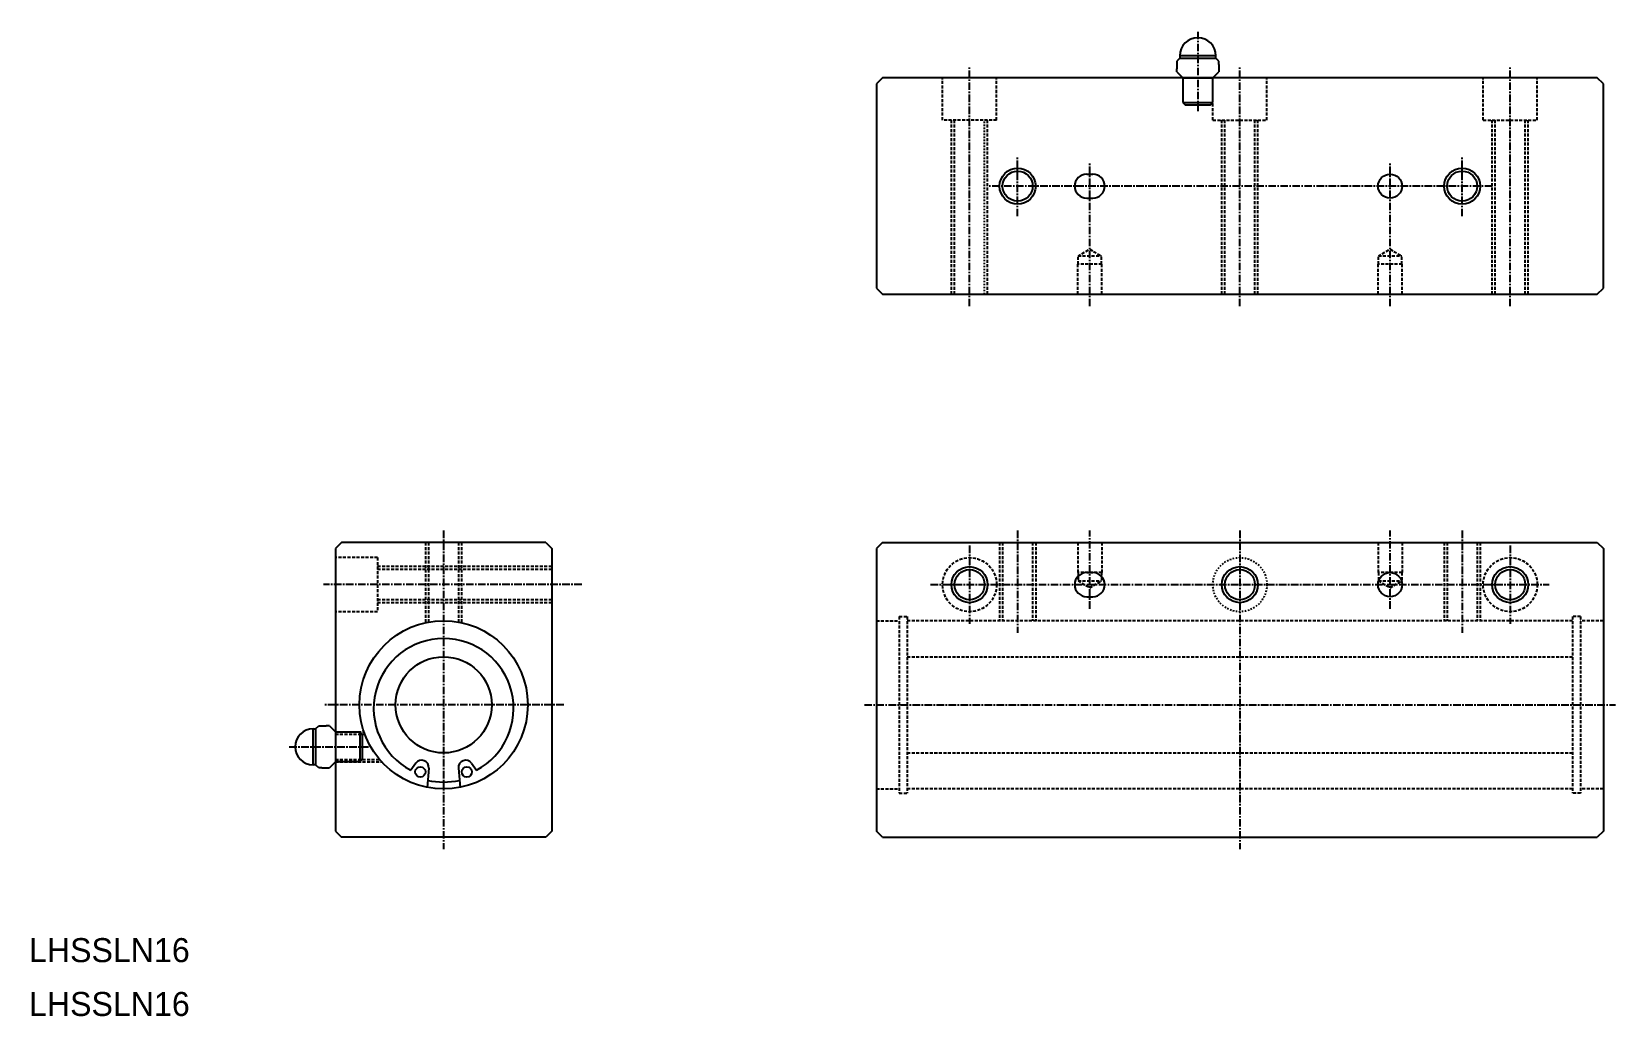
# Model space of a CAD drawing. Extents: x 296 to 560, y -164 to 0.
import ezdxf

# ---------------------------------------------------------------- set-up
doc = ezdxf.new("R2010")
doc.units = 0
for name, pattern in [('CENTER', [2, 1.25, -0.25, 0.25, -0.25]), ('DASHED', [0.75, 0.5, -0.25]), ('DOT', [0.5, 0.25, -0.25])]:
    doc.linetypes.add(name, pattern=pattern)
doc.layers.get('0').update_dxf_attribs({"linetype": 'CONTINUOUS'})
doc.layers.add('CENTER', color=1, linetype='CENTER')

# ---------------------------------------------------------------- blocks, each defined once
blk = doc.blocks.new('A')
at = {"color": 7, "linetype": 'CONTINUOUS'}
for p, q in [((-3, -3.4), (-3.5, -3.9)), ((-3.5, -3.9), (-3.5, -4.441452)), ((-3.5, -4.441452), (-3.5, -5.158548)), ((-3.5, -5.7), (-3.5, -5.158548)), ((0, -3), (-3, -3)), ((0, -3), (-3, -3)), ((-3, -3), (-3, -3.4)), ((-3, -3.4), (3, -3.4)), ((3, -3), (0, -3)), ((3, -3), (0, -3)), ((3, -3.4), (3, -3)), ((3.5, -3.9), (3, -3.4)), ((3.5, -4.441452), (3.5, -3.9)), ((3.5, -4.441452), (3.5, -5.158548)), ((3.5, -5.158548), (3.5, -5.7)), ((-3.5, -5.7), (-2.5, -6.7)), ((-2.5, -6.7), (2.5, -6.7)), ((-2.5, -6.7), (-2.5, -10.767)), ((2.5, -6.7), (3.5, -5.7)), ((2.5, -10.767), (2.5, -6.7)), ((-2.5, -10.767), (2.5, -10.767)), ((-2.5, -10.767), (-2.067, -11.2)), ((2.067, -11.2), (-2.067, -11.2)), ((2.067, -11.2), (2.5, -10.767))]:
    blk.add_line(p, q, dxfattribs=at)
for start, end in [(90, 180), (0, 90)]:
    blk.add_arc((0, -3), 3, start, end, dxfattribs=at)
at = {"layer": 'CENTER', "color": 1, "linetype": 'CENTER'}
blk.add_line((0, 1), (0, -12.2), dxfattribs=at)
blk = doc.blocks.new('B')
at = {"color": 7, "linetype": 'CONTINUOUS'}
for p, q in [((3, 0), (3, 3)), ((3, 0), (3, 3)), ((3, 3), (3.4, 3)), ((3.4, 3), (3.9, 3.5)), ((3.4, 3), (3.4, -3)), ((3.9, 3.5), (4.441452, 3.5)), ((4.441452, 3.5), (5.158548, 3.5)), ((5.7, 3.5), (5.158548, 3.5)), ((5.7, 3.5), (6.7, 2.5)), ((3, -3), (3, 0)), ((3, -3), (3, 0)), ((6.7, 2.5), (6.7, -2.5)), ((6.7, 2.5), (10.767, 2.5)), ((10.767, 2.5), (10.767, -2.5)), ((10.767, 2.5), (11.2, 2.067)), ((11.2, -2.067), (11.2, 2.067)), ((6.7, -2.5), (5.7, -3.5)), ((10.767, -2.5), (6.7, -2.5)), ((11.2, -2.067), (10.767, -2.5)), ((3.4, -3), (3, -3)), ((3.9, -3.5), (3.4, -3)), ((4.441452, -3.5), (3.9, -3.5)), ((4.441452, -3.5), (5.158548, -3.5)), ((5.158548, -3.5), (5.7, -3.5))]:
    blk.add_line(p, q, dxfattribs=at)
for start, end in [(90, 180), (180, 270)]:
    blk.add_arc((3, 0), 3, start, end, dxfattribs=at)
at = {"layer": 'CENTER', "color": 1, "linetype": 'CENTER'}
blk.add_line((-1, 0), (12.2, 0), dxfattribs=at)

msp = doc.modelspace()

# ---------------------------------------------------------------- linework, layer by layer
at = {"color": 7, "linetype": 'CONTINUOUS'}
for p, q in [((437.52, -8.14), (436.52, -9.14)), ((436.52, -9.14), (436.52, -43.14)), ((556.52, -8.14), (437.52, -8.14)), ((557.52, -9.14), (556.52, -8.14)), ((557.52, -43.14), (557.52, -9.14)), ((471.52, -24.14), (472.52, -24.14)), ((471.52, -28.14), (472.52, -28.14)), ((436.52, -43.14), (437.52, -44.14)), ((437.52, -44.14), (556.52, -44.14)), ((556.52, -44.14), (557.52, -43.14)), ((347.46, -85.46), (346.46, -86.46)), ((346.46, -86.46), (346.46, -133.46)), ((381.46, -85.46), (347.46, -85.46)), ((381.46, -85.46), (382.46, -86.46)), ((382.46, -86.46), (382.46, -133.46)), ((437.52, -85.46), (436.52, -86.46)), ((436.52, -86.46), (436.52, -133.46)), ((437.52, -85.46), (556.52, -85.46)), ((556.52, -85.46), (557.52, -86.46)), ((557.52, -86.46), (557.52, -133.46)), ((471.52, -90.46), (472.52, -90.46)), ((471.52, -94.46), (472.52, -94.46)), ((359.81, -122.19), (359, -123.35)), ((361.99, -122.99), (361.71, -126.19)), ((366.93, -122.99), (367.21, -126.19)), ((369.11, -122.19), (369.92, -123.35)), ((346.46, -133.46), (347.46, -134.46)), ((382.46, -133.46), (381.46, -134.46)), ((437.52, -134.46), (436.52, -133.46)), ((557.52, -133.46), (556.52, -134.46)), ((381.46, -134.46), (347.46, -134.46)), ((437.52, -134.46), (556.52, -134.46))]:
    msp.add_line(p, q, dxfattribs=at)
at = {"color": 3, "linetype": 'DASHED'}
for p, q in [((447.52, -15.14), (447.52, -8.14)), ((456.52, -15.14), (456.52, -8.14)), ((492.52, -15.14), (492.52, -8.14)), ((501.52, -15.14), (501.52, -8.14)), ((537.52, -15.14), (537.52, -8.14)), ((546.52, -15.14), (546.52, -8.14)), ((456.52, -15.14), (447.52, -15.14)), ((449.02, -44.14), (449.02, -15.14)), ((449.52, -44.14), (449.52, -15.14)), ((455.02, -44.14), (455.02, -15.14)), ((492.52, -15.14), (501.52, -15.14)), ((494.02, -44.14), (494.02, -15.14)), ((494.52, -44.14), (494.52, -15.14)), ((499.52, -44.14), (499.52, -15.14)), ((500.02, -44.14), (500.02, -15.14)), ((537.52, -15.14), (546.52, -15.14)), ((539.02, -44.14), (539.02, -15.14)), ((539.52, -44.14), (539.52, -15.14)), ((544.52, -44.14), (544.52, -15.14)), ((545.02, -44.14), (545.02, -15.14)), ((470.07, -37.76), (472.02, -36.64)), ((472.02, -36.64), (473.97, -37.76)), ((520.07, -37.76), (522.02, -36.64)), ((522.02, -36.64), (523.97, -37.76)), ((470.02, -44.14), (470.02, -39.14)), ((474.02, -39.14), (470.02, -39.14)), ((470.07, -39.14), (470.07, -37.76)), ((470.07, -37.76), (473.97, -37.76)), ((473.97, -39.14), (473.97, -37.76)), ((474.02, -44.14), (474.02, -39.14)), ((520.02, -44.14), (520.02, -39.14)), ((524.02, -39.14), (520.02, -39.14)), ((520.07, -39.14), (520.07, -37.76)), ((520.07, -37.76), (523.97, -37.76)), ((523.97, -39.14), (523.97, -37.76)), ((524.02, -44.14), (524.02, -39.14)), ((361.46, -85.46), (361.46, -98.79)), ((361.96, -85.46), (361.96, -98.69)), ((366.96, -85.46), (366.96, -98.69)), ((367.46, -85.46), (367.46, -98.79)), ((457.02, -85.46), (457.02, -98.46)), ((457.52, -85.46), (457.52, -98.46)), ((462.52, -85.46), (462.52, -98.46)), ((463.02, -85.46), (463.02, -98.46)), ((470.02, -85.46), (470.02, -90.46)), ((474.02, -85.46), (474.02, -90.46)), ((520.02, -85.46), (520.02, -90.46)), ((524.02, -85.46), (524.02, -90.46)), ((531.02, -85.46), (531.02, -98.46)), ((531.52, -85.46), (531.52, -98.46)), ((536.52, -85.46), (536.52, -98.46)), ((537.02, -85.46), (537.02, -98.46)), ((353.46, -87.96), (346.46, -87.96)), ((353.46, -87.96), (353.46, -96.96)), ((382.46, -89.46), (353.46, -89.46)), ((382.46, -89.96), (353.46, -89.96)), ((474.02, -90.46), (470.02, -90.46)), ((470.07, -90.46), (470.07, -91.84)), ((470.07, -91.84), (472.02, -92.96)), ((470.07, -91.84), (473.97, -91.84)), ((472.02, -92.96), (473.97, -91.84)), ((473.97, -90.46), (473.97, -91.84)), ((524.02, -90.46), (520.02, -90.46)), ((520.07, -90.46), (520.07, -91.84)), ((520.07, -91.84), (522.02, -92.96)), ((520.07, -91.84), (523.97, -91.84)), ((522.02, -92.96), (523.97, -91.84)), ((523.97, -90.46), (523.97, -91.84)), ((353.46, -96.96), (346.46, -96.96)), ((382.46, -94.96), (353.46, -94.96)), ((382.46, -95.46), (353.46, -95.46)), ((436.52, -98.46), (440.3, -98.46)), ((440.3, -97.76), (441.65, -97.76)), ((440.3, -97.76), (440.3, -127.16)), ((441.65, -97.76), (441.65, -127.16)), ((552.39, -98.46), (441.65, -98.46)), ((553.74, -97.76), (552.39, -97.76)), ((552.39, -97.76), (552.39, -127.16)), ((553.74, -97.76), (553.74, -127.16)), ((557.52, -98.46), (553.74, -98.46)), ((441.65, -104.46), (552.39, -104.46)), ((346.46, -116.96), (351.2, -116.96)), ((346.46, -117.36), (351.35, -117.36)), ((441.65, -120.46), (552.39, -120.46)), ((346.46, -121.56), (353.82, -121.56)), ((346.46, -121.96), (354.18, -121.96)), ((436.52, -126.46), (440.3, -126.46)), ((552.39, -126.46), (441.65, -126.46)), ((557.52, -126.46), (553.74, -126.46)), ((440.3, -127.16), (441.65, -127.16)), ((553.74, -127.16), (552.39, -127.16))]:
    msp.add_line(p, q, dxfattribs=at)
at = {"color": 12, "linetype": 'DOT'}
msp.add_line((454.52, -44.14), (454.52, -15.14), dxfattribs=at)
at = {"color": 12, "linetype": 'CONTINUOUS'}
msp.add_line((346.46, -109.96), (346.46, -109.96), dxfattribs=at)
at = {"color": 3, "linetype": 'CONTINUOUS'}
for centre in [(460.02, -26.14), (534.02, -26.14), (452.02, -92.46), (497.02, -92.46), (542.02, -92.46)]:
    msp.add_circle(centre, 3, dxfattribs=at)
at = {"color": 7, "linetype": 'CONTINUOUS'}
for centre, radius in [((460.02, -26.14), 2.5), ((534.02, -26.14), 2.5), ((522.02, -26.14), 2), ((452.02, -92.46), 2.5), ((497.02, -92.46), 2.5), ((522.02, -92.46), 2), ((542.02, -92.46), 2.5), ((364.46, -112.46), 14), ((364.46, -112.46), 8), ((360.59, -123.63), 0.85), ((368.33, -123.63), 0.85)]:
    msp.add_circle(centre, radius, dxfattribs=at)
at = {"color": 3, "linetype": 'DASHED'}
for centre in [(452.02, -92.46), (542.02, -92.46)]:
    msp.add_circle(centre, 4.5, dxfattribs=at)
at = {"color": 3, "linetype": 'DOT'}
msp.add_circle((497.02, -92.46), 4.5, dxfattribs=at)
at = {"color": 7, "linetype": 'CONTINUOUS'}
for centre, radius, start, end in [((471.52, -26.14), 2, 90, 270), ((472.52, -26.14), 2, 270, 90), ((471.52, -92.46), 2, 90, 270), ((472.52, -92.46), 2, 270, 90), ((364.46, -113.06), 11.65, 297.942, 242.058), ((360.8, -122.88), 1.2, 354.9785, 145.0119), ((368.12, -122.88), 1.2, 34.9881, 185.0215), ((364.46, -112.46), 12.85, 258.1077, 281.8923)]:
    msp.add_arc(centre, radius, start, end, dxfattribs=at)
at = {"color": 7}
for p in [(469.52, -26.14), (474.52, -26.14)]:
    msp.add_point(p, dxfattribs=at)
at = {"color": 9}
for p in [(469.52, -92.46), (474.52, -92.46)]:
    msp.add_point(p, dxfattribs=at)
at = {"layer": 'CENTER', "color": 1, "linetype": 'CENTER'}
for p, q in [((452.02, -46.14), (452.02, -6.14)), ((497.02, -46.14), (497.02, -6.14)), ((542.02, -46.14), (542.02, -6.14)), ((460.02, -31.14), (460.02, -21.14)), ((472.02, -46.14), (472.02, -22.14)), ((522.02, -46.14), (522.02, -22.14)), ((534.02, -31.14), (534.02, -21.14)), ((539.02, -26.14), (455.02, -26.14)), ((364.46, -83.46), (364.46, -136.46)), ((460.02, -83.46), (460.02, -100.46)), ((472.02, -96.46), (472.02, -83.46)), ((497.02, -83.46), (497.02, -136.46)), ((522.02, -96.46), (522.02, -83.46)), ((534.02, -83.46), (534.02, -100.46)), ((452.02, -85.96), (452.02, -98.96)), ((542.02, -85.96), (542.02, -98.96)), ((387.46, -92.46), (344.46, -92.46)), ((445.52, -92.46), (548.52, -92.46)), ((384.46, -112.46), (344.46, -112.46)), ((434.52, -112.46), (559.52, -112.46))]:
    msp.add_line(p, q, dxfattribs=at)

# ---------------------------------------------------------------- block references
at = {"color": 7, "linetype": 'CONTINUOUS'}
for name, p in [('A', (490.02, -1.44)), ('B', (339.76, -119.46))]:
    msp.add_blockref(name, p, dxfattribs=at)

# ---------------------------------------------------------------- texts
for p in [(295.44, -155.28), (295.44, -164.24)]:
    msp.add_text('LHSSLN16', height=4, dxfattribs=at).set_placement(p)

doc.saveas('drawing.dxf')
